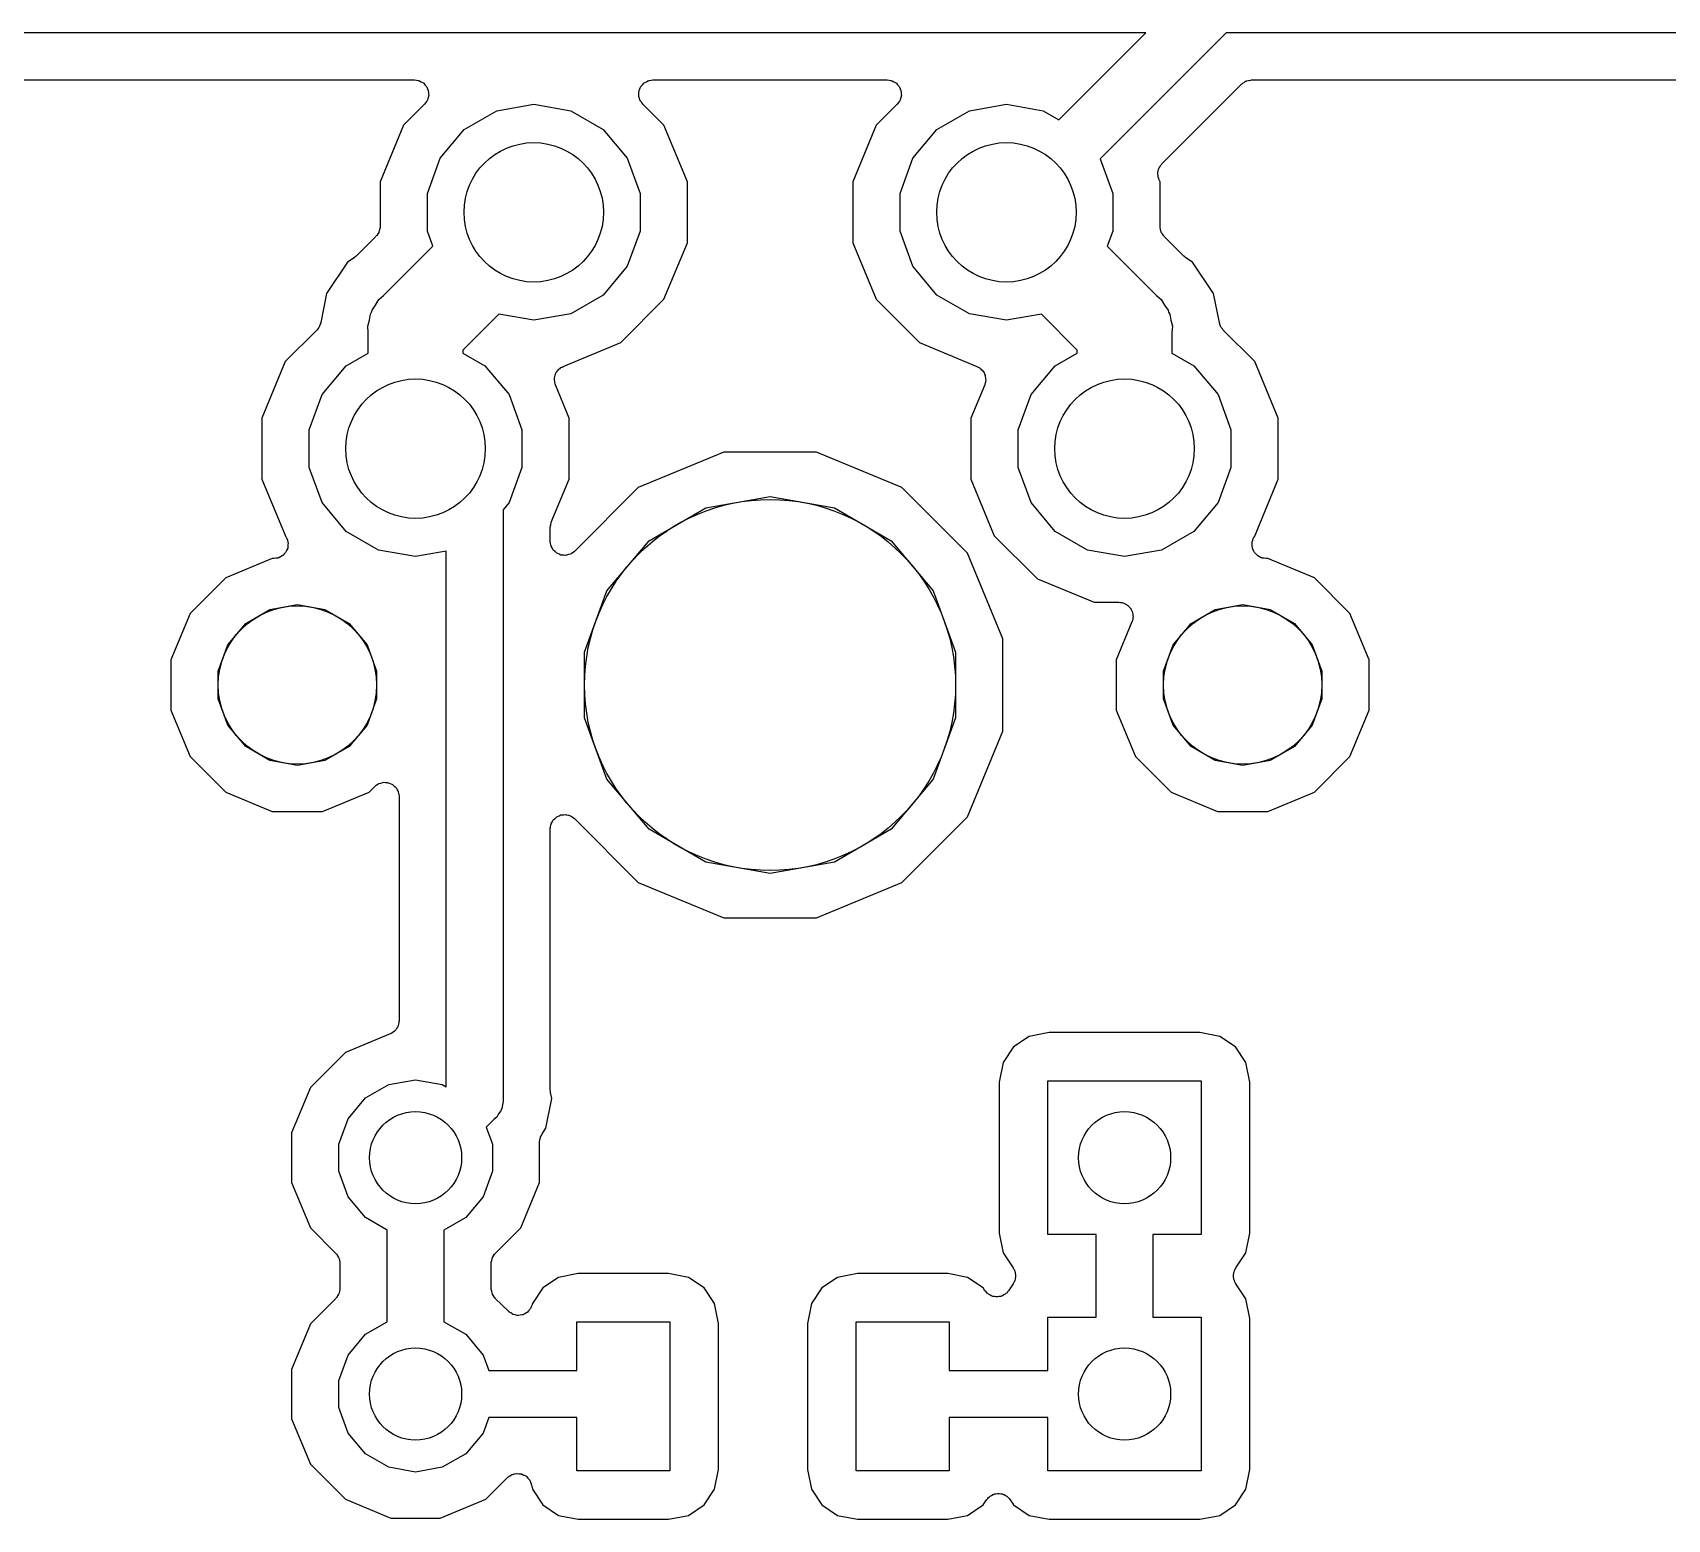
# Model space of a CAD drawing. Extents: x 24 to 196, y -189 to -31.
# Drawn here: x 159.71 to 177.28, y -75.97 to -59.99 of the extents above; entities that cross this region are included whole.
import ezdxf

# ---------------------------------------------------------------- set-up
doc = ezdxf.new("R2010")
doc.units = 0
doc.header["$MEASUREMENT"] = 0
doc.layers.add('BLACK', color=7, linetype='CONTINUOUS')

msp = doc.modelspace()

# ---------------------------------------------------------------- linework, layer by layer
at = {"layer": 'BLACK', "linetype": 'CONTINUOUS'}
for p, q in [((171.679, -59.9948), (152.912, -59.9948)), ((170.743, -60.9307), (171.679, -59.9948)), ((172.541, -59.9948), (171.187, -61.3495)), ((186.869, -59.9948), (172.541, -59.9948)), ((154.09, -60.5028), (163.82, -60.5028)), ((163.82, -60.5028), (163.839, -60.5063)), ((163.839, -60.5063), (163.859, -60.508)), ((163.859, -60.508), (163.865, -60.5108)), ((163.865, -60.5108), (163.872, -60.512)), ((163.872, -60.512), (163.889, -60.5219)), ((163.889, -60.5219), (163.907, -60.5304)), ((163.907, -60.5304), (163.912, -60.5351)), ((163.912, -60.5351), (163.918, -60.5385)), ((163.918, -60.5385), (163.93, -60.5537)), ((163.93, -60.5537), (163.944, -60.5678)), ((163.944, -60.5678), (163.947, -60.5739)), ((163.947, -60.5739), (163.952, -60.579)), ((163.952, -60.579), (163.958, -60.5977)), ((163.958, -60.5977), (163.967, -60.6158)), ((166.233, -60.6158), (166.242, -60.5977)), ((166.242, -60.5977), (166.248, -60.579)), ((166.248, -60.579), (166.253, -60.5739)), ((166.253, -60.5739), (166.256, -60.5678)), ((166.256, -60.5678), (166.27, -60.5537)), ((166.27, -60.5537), (166.282, -60.5385)), ((166.282, -60.5385), (166.288, -60.5351)), ((166.288, -60.5351), (166.293, -60.5304)), ((166.293, -60.5304), (166.311, -60.5219)), ((166.311, -60.5219), (166.328, -60.512)), ((166.328, -60.512), (166.335, -60.5108)), ((166.335, -60.5108), (166.341, -60.508)), ((166.341, -60.508), (166.361, -60.5063)), ((166.361, -60.5063), (166.38, -60.5028)), ((166.38, -60.5028), (168.9, -60.5028)), ((168.9, -60.5028), (168.919, -60.5063)), ((168.919, -60.5063), (168.939, -60.508)), ((168.939, -60.508), (168.945, -60.5108)), ((168.945, -60.5108), (168.952, -60.512)), ((168.952, -60.512), (168.969, -60.5219)), ((168.969, -60.5219), (168.987, -60.5304)), ((168.987, -60.5304), (168.992, -60.5351)), ((168.992, -60.5351), (168.998, -60.5385)), ((168.998, -60.5385), (169.01, -60.5537)), ((169.01, -60.5537), (169.024, -60.5678)), ((169.024, -60.5678), (169.027, -60.5739)), ((169.027, -60.5739), (169.032, -60.579)), ((169.032, -60.579), (169.038, -60.5977)), ((169.038, -60.5977), (169.047, -60.6158)), ((171.852, -61.4024), (172.707, -60.5474)), ((172.707, -60.5474), (172.713, -60.5436)), ((172.713, -60.5436), (172.717, -60.5385)), ((172.717, -60.5385), (172.734, -60.5285)), ((172.734, -60.5285), (172.751, -60.5171)), ((172.751, -60.5171), (172.757, -60.5153)), ((172.757, -60.5153), (172.763, -60.512)), ((172.763, -60.512), (172.782, -60.5085)), ((172.782, -60.5085), (172.802, -60.5034)), ((172.802, -60.5034), (172.808, -60.504)), ((172.808, -60.504), (172.815, -60.5028)), ((172.815, -60.5028), (182.87, -60.5028)), ((163.927, -60.763), (163.7, -60.99)), ((163.939, -60.7467), (163.927, -60.763)), ((163.952, -60.7314), (163.939, -60.7467)), ((163.954, -60.7251), (163.952, -60.7314)), ((163.958, -60.7196), (163.954, -60.7251)), ((163.963, -60.7004), (163.958, -60.7196)), ((163.97, -60.6817), (163.963, -60.7004)), ((163.967, -60.6158), (163.967, -60.6224)), ((163.967, -60.6224), (163.97, -60.6287)), ((163.97, -60.6287), (163.97, -60.6487)), ((163.97, -60.6487), (163.971, -60.6685)), ((163.971, -60.6685), (163.97, -60.675)), ((163.97, -60.675), (163.97, -60.6817)), ((164.703, -60.8346), (165.1, -60.7646)), ((165.1, -60.7646), (165.497, -60.8346)), ((166.229, -60.6685), (166.23, -60.6487)), ((166.23, -60.675), (166.229, -60.6685)), ((166.23, -60.6287), (166.233, -60.6224)), ((166.23, -60.6487), (166.23, -60.6287)), ((166.23, -60.6817), (166.23, -60.675)), ((166.237, -60.7004), (166.23, -60.6817)), ((166.233, -60.6224), (166.233, -60.6158)), ((166.242, -60.7196), (166.237, -60.7004)), ((166.246, -60.7251), (166.242, -60.7196)), ((166.248, -60.7314), (166.246, -60.7251)), ((166.261, -60.7467), (166.248, -60.7314)), ((166.273, -60.763), (166.261, -60.7467)), ((166.5, -60.99), (166.273, -60.763)), ((169.007, -60.763), (168.78, -60.99)), ((169.019, -60.7467), (169.007, -60.763)), ((169.032, -60.7314), (169.019, -60.7467)), ((169.034, -60.7251), (169.032, -60.7314)), ((169.038, -60.7196), (169.034, -60.7251)), ((169.043, -60.7004), (169.038, -60.7196)), ((169.05, -60.6817), (169.043, -60.7004)), ((169.047, -60.6158), (169.047, -60.6224)), ((169.047, -60.6224), (169.05, -60.6287)), ((169.05, -60.6287), (169.05, -60.6487)), ((169.05, -60.6487), (169.051, -60.6685)), ((169.051, -60.6685), (169.05, -60.675)), ((169.05, -60.675), (169.05, -60.6817)), ((169.783, -60.8346), (170.18, -60.7646)), ((170.18, -60.7646), (170.577, -60.8346)), ((164.354, -61.0361), (164.703, -60.8346)), ((165.497, -60.8346), (165.846, -61.0361)), ((169.434, -61.0361), (169.783, -60.8346)), ((170.577, -60.8346), (170.743, -60.9307)), ((163.7, -60.99), (163.449, -61.5968)), ((164.095, -61.3449), (164.354, -61.0361)), ((165.846, -61.0361), (166.105, -61.3449)), ((166.751, -61.5968), (166.5, -60.99)), ((168.78, -60.99), (168.529, -61.5968)), ((169.175, -61.3449), (169.434, -61.0361)), ((163.957, -61.7237), (164.095, -61.3449)), ((166.105, -61.3449), (166.243, -61.7237)), ((169.037, -61.7237), (169.175, -61.3449)), ((171.187, -61.3495), (171.323, -61.7237)), ((171.808, -61.4969), (171.813, -61.4808)), ((171.813, -61.4808), (171.815, -61.4643)), ((171.815, -61.4643), (171.819, -61.4554)), ((171.819, -61.4554), (171.822, -61.4457)), ((171.822, -61.4457), (171.831, -61.4321)), ((171.831, -61.4321), (171.839, -61.4174)), ((171.839, -61.4174), (171.847, -61.4106)), ((171.847, -61.4106), (171.852, -61.4024)), ((163.449, -61.5968), (163.449, -62.0762)), ((166.751, -62.2536), (166.751, -61.5968)), ((168.529, -61.5968), (168.529, -62.2536)), ((171.809, -61.5068), (171.808, -61.4969)), ((171.808, -61.5168), (171.809, -61.5068)), ((171.811, -61.533), (171.808, -61.5168)), ((171.813, -61.5496), (171.811, -61.533)), ((171.817, -61.5587), (171.813, -61.5496)), ((171.819, -61.5685), (171.817, -61.5587)), ((171.831, -61.5968), (171.819, -61.5685)), ((171.831, -62.0762), (171.831, -61.5968)), ((163.957, -62.1267), (163.957, -61.7237)), ((166.243, -61.7237), (166.243, -62.1267)), ((169.037, -62.1267), (169.037, -61.7237)), ((171.323, -61.7237), (171.323, -62.1267)), ((163.404, -62.184), (163.193, -62.3954)), ((163.408, -62.1785), (163.404, -62.184)), ((163.413, -62.1742), (163.408, -62.1785)), ((163.423, -62.1569), (163.413, -62.1742)), ((163.435, -62.1406), (163.423, -62.1569)), ((163.436, -62.1342), (163.435, -62.1406)), ((163.44, -62.1284), (163.436, -62.1342)), ((163.443, -62.1087), (163.44, -62.1284)), ((163.448, -62.0895), (163.443, -62.1087)), ((163.449, -62.0762), (163.448, -62.0828)), ((163.448, -62.0828), (163.448, -62.0895)), ((164.017, -62.2903), (163.957, -62.1267)), ((166.243, -62.1267), (166.105, -62.5055)), ((169.175, -62.5055), (169.037, -62.1267)), ((171.323, -62.1267), (171.263, -62.2903)), ((171.832, -62.0828), (171.831, -62.0762)), ((171.832, -62.0895), (171.832, -62.0828)), ((171.837, -62.1087), (171.832, -62.0895)), ((171.84, -62.1284), (171.837, -62.1087)), ((171.844, -62.1342), (171.84, -62.1284)), ((171.845, -62.1406), (171.844, -62.1342)), ((171.857, -62.1569), (171.845, -62.1406)), ((171.867, -62.1742), (171.857, -62.1569)), ((171.872, -62.1785), (171.867, -62.1742)), ((171.876, -62.184), (171.872, -62.1785)), ((172.087, -62.3954), (171.876, -62.184)), ((163.486, -62.8203), (164.017, -62.2903)), ((166.5, -62.8604), (166.751, -62.2536)), ((168.529, -62.2536), (168.78, -62.8604)), ((171.263, -62.2903), (171.794, -62.8203)), ((163.098, -62.4627), (162.873, -62.7988)), ((163.17, -62.4144), (163.098, -62.4627)), ((163.181, -62.404), (163.17, -62.4144)), ((163.193, -62.3954), (163.181, -62.404)), ((166.105, -62.5055), (165.846, -62.8143)), ((169.434, -62.8143), (169.175, -62.5055)), ((172.099, -62.404), (172.087, -62.3954)), ((172.11, -62.4144), (172.099, -62.404)), ((172.182, -62.4627), (172.11, -62.4144)), ((172.407, -62.7988), (172.182, -62.4627)), ((162.873, -62.7988), (162.811, -63.1099)), ((163.401, -62.922), (163.435, -62.8636)), ((163.435, -62.8636), (163.486, -62.8203)), ((165.846, -62.8143), (165.497, -63.0158)), ((166.035, -63.3249), (166.5, -62.8604)), ((168.78, -62.8604), (169.245, -63.3249)), ((169.783, -63.0158), (169.434, -62.8143)), ((171.794, -62.8203), (171.845, -62.8636)), ((171.845, -62.8636), (171.879, -62.922)), ((172.469, -63.1099), (172.407, -62.7988)), ((163.334, -63.0852), (163.345, -63.0188)), ((163.345, -63.0188), (163.357, -62.9991)), ((163.357, -62.9991), (163.362, -62.9772)), ((163.362, -62.9772), (163.401, -62.922)), ((164.724, -63.0195), (164.338, -63.4056)), ((165.1, -63.0858), (164.724, -63.0195)), ((165.497, -63.0158), (165.1, -63.0858)), ((170.18, -63.0858), (169.783, -63.0158)), ((170.556, -63.0195), (170.18, -63.0858)), ((170.942, -63.4056), (170.556, -63.0195)), ((171.879, -62.922), (171.918, -62.9772)), ((171.918, -62.9772), (171.923, -62.9991)), ((171.923, -62.9991), (171.935, -63.0188)), ((171.935, -63.0188), (171.946, -63.0852)), ((162.769, -63.1917), (162.43, -63.53)), ((162.778, -63.1785), (162.769, -63.1917)), ((162.779, -63.1767), (162.778, -63.1781)), ((162.778, -63.1781), (162.778, -63.1785)), ((162.791, -63.163), (162.779, -63.1767)), ((162.794, -63.1552), (162.791, -63.163)), ((162.799, -63.1484), (162.794, -63.1552)), ((162.802, -63.1372), (162.799, -63.1484)), ((162.805, -63.1323), (162.802, -63.1372)), ((162.806, -63.1242), (162.805, -63.1323)), ((162.81, -63.1137), (162.806, -63.1242)), ((162.811, -63.1099), (162.81, -63.1137)), ((163.316, -63.1502), (163.334, -63.0852)), ((163.322, -63.2174), (163.316, -63.1502)), ((163.322, -63.4387), (163.322, -63.2174)), ((171.946, -63.0852), (171.964, -63.1502)), ((171.964, -63.1502), (171.958, -63.2174)), ((171.958, -63.2174), (171.958, -63.4387)), ((172.47, -63.1137), (172.469, -63.1099)), ((172.474, -63.1242), (172.47, -63.1137)), ((172.475, -63.1322), (172.474, -63.1242)), ((172.478, -63.1372), (172.475, -63.1322)), ((172.481, -63.1484), (172.478, -63.1372)), ((172.486, -63.1552), (172.481, -63.1484)), ((172.489, -63.163), (172.486, -63.1552)), ((172.501, -63.1767), (172.489, -63.163)), ((172.502, -63.1781), (172.501, -63.1767)), ((172.502, -63.1785), (172.502, -63.1781)), ((172.511, -63.1917), (172.502, -63.1785)), ((172.85, -63.53), (172.511, -63.1917)), ((164.338, -63.4056), (164.338, -63.4387)), ((165.416, -63.5814), (166.035, -63.3249)), ((169.245, -63.3249), (169.864, -63.5814)), ((170.942, -63.4387), (170.942, -63.4056)), ((162.43, -63.53), (162.179, -64.1368)), ((162.825, -63.8849), (163.084, -63.5761)), ((163.084, -63.5761), (163.322, -63.4387)), ((164.338, -63.4387), (164.576, -63.5761)), ((164.576, -63.5761), (164.835, -63.8849)), ((165.383, -63.6027), (165.392, -63.5936)), ((165.392, -63.5936), (165.405, -63.5885)), ((165.405, -63.5885), (165.416, -63.5814)), ((169.864, -63.5814), (169.875, -63.5885)), ((169.875, -63.5885), (169.888, -63.5936)), ((169.888, -63.5936), (169.897, -63.6027)), ((170.445, -63.8849), (170.704, -63.5761)), ((170.704, -63.5761), (170.942, -63.4387)), ((171.958, -63.4387), (172.196, -63.5761)), ((172.196, -63.5761), (172.455, -63.8849)), ((173.101, -64.1368), (172.85, -63.53)), ((165.322, -63.7288), (165.324, -63.7156)), ((165.325, -63.7418), (165.322, -63.7288)), ((165.323, -63.7023), (165.327, -63.6896)), ((165.324, -63.7156), (165.323, -63.7023)), ((165.325, -63.7552), (165.325, -63.7418)), ((165.331, -63.7675), (165.325, -63.7552)), ((165.327, -63.6896), (165.329, -63.6764)), ((165.329, -63.6764), (165.335, -63.6645)), ((165.333, -63.7805), (165.331, -63.7675)), ((165.335, -63.6645), (165.339, -63.6518)), ((165.339, -63.6518), (165.347, -63.6412)), ((165.347, -63.6412), (165.353, -63.6294)), ((165.353, -63.6294), (165.363, -63.6204)), ((165.363, -63.6204), (165.371, -63.6098)), ((165.371, -63.6098), (165.383, -63.6027)), ((169.897, -63.6027), (169.909, -63.6098)), ((169.909, -63.6098), (169.917, -63.6204)), ((169.917, -63.6204), (169.927, -63.6294)), ((169.927, -63.6294), (169.933, -63.6412)), ((169.933, -63.6412), (169.941, -63.6518)), ((169.941, -63.6518), (169.945, -63.6645)), ((169.945, -63.6645), (169.951, -63.6764)), ((169.949, -63.7675), (169.947, -63.7805)), ((169.955, -63.7552), (169.949, -63.7675)), ((169.951, -63.6764), (169.953, -63.6896)), ((169.953, -63.6896), (169.957, -63.7023)), ((169.958, -63.7288), (169.955, -63.7418)), ((169.955, -63.7418), (169.955, -63.7552)), ((169.957, -63.7023), (169.956, -63.7156)), ((169.956, -63.7156), (169.958, -63.7288)), ((162.687, -64.2637), (162.825, -63.8849)), ((164.835, -63.8849), (164.973, -64.2637)), ((165.481, -64.1368), (165.333, -63.7805)), ((169.947, -63.7805), (169.799, -64.1368)), ((170.307, -64.2637), (170.445, -63.8849)), ((172.455, -63.8849), (172.593, -64.2637)), ((162.179, -64.1368), (162.179, -64.7936)), ((162.687, -64.6667), (162.687, -64.2637)), ((164.973, -64.2637), (164.973, -64.6667)), ((165.481, -64.7936), (165.481, -64.1368)), ((169.799, -64.1368), (169.799, -64.7936)), ((170.307, -64.6667), (170.307, -64.2637)), ((172.593, -64.2637), (172.593, -64.6667)), ((173.101, -64.7936), (173.101, -64.1368)), ((167.142, -64.5033), (166.223, -64.8842)), ((168.138, -64.5033), (167.142, -64.5033)), ((169.057, -64.8842), (168.138, -64.5033)), ((162.179, -64.7936), (162.435, -65.4112)), ((162.825, -65.0455), (162.687, -64.6667)), ((164.973, -64.6667), (164.835, -65.0455)), ((165.289, -65.2562), (165.481, -64.7936)), ((169.799, -64.7936), (170.05, -65.4004)), ((170.445, -65.0455), (170.307, -64.6667)), ((172.593, -64.6667), (172.455, -65.0455)), ((172.845, -65.4112), (173.101, -64.7936)), ((166.223, -64.8842), (165.538, -65.569)), ((166.948, -65.1026), (167.64, -64.9805)), ((167.64, -64.9805), (168.332, -65.1026)), ((169.761, -65.588), (169.057, -64.8842)), ((163.084, -65.3543), (162.825, -65.0455)), ((164.835, -65.0455), (164.77, -65.1234)), ((164.77, -65.1234), (164.77, -71.4369)), ((166.339, -65.4542), (166.948, -65.1026)), ((168.332, -65.1026), (168.941, -65.4542)), ((170.704, -65.3543), (170.445, -65.0455)), ((172.455, -65.0455), (172.196, -65.3543)), ((163.433, -65.5558), (163.084, -65.3543)), ((165.278, -65.3078), (165.283, -65.2852)), ((165.278, -65.3112), (165.278, -65.3078)), ((165.278, -65.3145), (165.278, -65.3112)), ((165.278, -65.4613), (165.278, -65.3145)), ((165.283, -65.2852), (165.287, -65.2624)), ((165.287, -65.2624), (165.289, -65.2595)), ((165.289, -65.2595), (165.289, -65.2562)), ((171.053, -65.5558), (170.704, -65.3543)), ((172.196, -65.3543), (171.847, -65.5558)), ((162.435, -65.4112), (162.44, -65.4177)), ((162.44, -65.4177), (162.443, -65.424)), ((162.443, -65.424), (162.446, -65.4295)), ((162.446, -65.4295), (162.452, -65.4487)), ((162.452, -65.4487), (162.458, -65.4674)), ((162.458, -65.5204), (162.456, -65.5267)), ((162.456, -65.5267), (162.456, -65.5333)), ((162.458, -65.4674), (162.458, -65.4741)), ((162.458, -65.4741), (162.46, -65.4806)), ((162.46, -65.4806), (162.458, -65.5004)), ((162.458, -65.5004), (162.458, -65.5204)), ((165.281, -65.4809), (165.278, -65.4613)), ((165.283, -65.5007), (165.281, -65.4809)), ((165.286, -65.5068), (165.283, -65.5007)), ((165.287, -65.5134), (165.286, -65.5068)), ((165.297, -65.5306), (165.287, -65.5134)), ((165.305, -65.5487), (165.297, -65.5306)), ((165.887, -65.9929), (166.339, -65.4542)), ((168.941, -65.4542), (169.393, -65.9929)), ((170.05, -65.4004), (170.515, -65.8649)), ((172.82, -65.4806), (172.822, -65.4741)), ((172.822, -65.5004), (172.82, -65.4806)), ((172.822, -65.4674), (172.828, -65.4487)), ((172.822, -65.4741), (172.822, -65.4674)), ((172.822, -65.5204), (172.822, -65.5004)), ((172.824, -65.5267), (172.822, -65.5204)), ((172.824, -65.5333), (172.824, -65.5267)), ((172.828, -65.4487), (172.834, -65.4295)), ((172.834, -65.4295), (172.837, -65.424)), ((172.837, -65.424), (172.84, -65.4177)), ((172.84, -65.4177), (172.845, -65.4112)), ((162.29, -65.6463), (161.79, -65.8532)), ((162.308, -65.6463), (162.29, -65.6463)), ((162.328, -65.6428), (162.308, -65.6463)), ((162.348, -65.6411), (162.328, -65.6428)), ((162.354, -65.6383), (162.348, -65.6411)), ((162.36, -65.6371), (162.354, -65.6383)), ((162.378, -65.6272), (162.36, -65.6371)), ((162.396, -65.6187), (162.378, -65.6272)), ((162.4, -65.614), (162.396, -65.6187)), ((162.406, -65.6106), (162.4, -65.614)), ((162.419, -65.5954), (162.406, -65.6106)), ((162.433, -65.5813), (162.419, -65.5954)), ((162.436, -65.5752), (162.433, -65.5813)), ((162.44, -65.5701), (162.436, -65.5752)), ((162.447, -65.5514), (162.44, -65.5701)), ((162.456, -65.5333), (162.447, -65.5514)), ((163.83, -65.6258), (163.433, -65.5558)), ((164.16, -65.5676), (163.83, -65.6258)), ((164.16, -71.3226), (164.16, -65.5676)), ((165.31, -65.5534), (165.305, -65.5487)), ((165.313, -65.5592), (165.31, -65.5534)), ((165.329, -65.572), (165.313, -65.5592)), ((165.343, -65.5861), (165.329, -65.572)), ((165.349, -65.5889), (165.343, -65.5861)), ((165.354, -65.5932), (165.349, -65.5889)), ((165.373, -65.6), (165.354, -65.5932)), ((165.391, -65.6085), (165.373, -65.6)), ((165.397, -65.609), (165.391, -65.6085)), ((165.404, -65.6113), (165.397, -65.609)), ((165.424, -65.6113), (165.404, -65.6113)), ((165.443, -65.6131), (165.424, -65.6113)), ((165.45, -65.6113), (165.443, -65.6131)), ((165.457, -65.6113), (165.45, -65.6113)), ((165.475, -65.6045), (165.457, -65.6113)), ((165.495, -65.5994), (165.475, -65.6045)), ((165.5, -65.5955), (165.495, -65.5994)), ((165.506, -65.5932), (165.5, -65.5955)), ((165.522, -65.5804), (165.506, -65.5932)), ((165.538, -65.569), (165.522, -65.5804)), ((170.142, -66.5075), (169.761, -65.588)), ((171.45, -65.6258), (171.053, -65.5558)), ((171.847, -65.5558), (171.45, -65.6258)), ((172.833, -65.5514), (172.824, -65.5333)), ((172.84, -65.5701), (172.833, -65.5514)), ((172.844, -65.5752), (172.84, -65.5701)), ((172.847, -65.5813), (172.844, -65.5752)), ((172.861, -65.5954), (172.847, -65.5813)), ((172.874, -65.6106), (172.861, -65.5954)), ((172.88, -65.614), (172.874, -65.6106)), ((172.884, -65.6187), (172.88, -65.614)), ((172.902, -65.6272), (172.884, -65.6187)), ((172.92, -65.6371), (172.902, -65.6272)), ((172.926, -65.6383), (172.92, -65.6371)), ((172.932, -65.6411), (172.926, -65.6383)), ((172.952, -65.6428), (172.932, -65.6411)), ((172.972, -65.6463), (172.952, -65.6428)), ((172.99, -65.6463), (172.972, -65.6463)), ((173.49, -65.8532), (172.99, -65.6463)), ((161.79, -65.8532), (161.408, -66.2354)), ((170.515, -65.8649), (171.122, -66.1162)), ((173.872, -66.2354), (173.49, -65.8532)), ((165.646, -66.6536), (165.887, -65.9929)), ((169.393, -65.9929), (169.634, -66.6536)), ((162.005, -66.3433), (162.264, -66.1933)), ((162.264, -66.1933), (162.56, -66.1412)), ((162.56, -66.1412), (162.856, -66.1933)), ((162.856, -66.1933), (163.115, -66.3433)), ((171.122, -66.1162), (171.389, -66.1162)), ((171.389, -66.1162), (171.406, -66.1191)), ((171.406, -66.1191), (171.422, -66.1198)), ((171.422, -66.1198), (171.432, -66.1236)), ((171.432, -66.1236), (171.441, -66.1254)), ((171.441, -66.1254), (171.456, -66.1337)), ((171.456, -66.1337), (171.471, -66.1401)), ((171.471, -66.1401), (171.479, -66.1468)), ((171.479, -66.1468), (171.487, -66.1519)), ((171.487, -66.1519), (171.498, -66.1646)), ((171.498, -66.1646), (171.51, -66.1758)), ((171.51, -66.1758), (171.515, -66.1847)), ((171.515, -66.1847), (171.521, -66.1924)), ((171.521, -66.1924), (171.527, -66.208)), ((171.527, -66.208), (171.535, -66.2228)), ((171.535, -66.2228), (171.536, -66.2327)), ((171.536, -66.2327), (171.539, -66.2421)), ((172.165, -66.3433), (172.424, -66.1933)), ((172.424, -66.1933), (172.72, -66.1412)), ((172.72, -66.1412), (173.016, -66.1933)), ((173.016, -66.1933), (173.275, -66.3433)), ((161.408, -66.2354), (161.201, -66.7349)), ((161.812, -66.5732), (162.005, -66.3433)), ((163.115, -66.3433), (163.308, -66.5732)), ((171.53, -66.3269), (171.361, -66.7349)), ((171.534, -66.3107), (171.53, -66.3269)), ((171.539, -66.2951), (171.534, -66.3107)), ((171.539, -66.2421), (171.539, -66.2588)), ((171.539, -66.2588), (171.542, -66.2752)), ((171.542, -66.2752), (171.539, -66.285)), ((171.539, -66.285), (171.539, -66.2951)), ((171.972, -66.5732), (172.165, -66.3433)), ((173.275, -66.3433), (173.468, -66.5732)), ((174.079, -66.7349), (173.872, -66.2354)), ((161.709, -66.8552), (161.812, -66.5732)), ((163.308, -66.5732), (163.411, -66.8552)), ((170.142, -67.5029), (170.142, -66.5075)), ((171.869, -66.8552), (171.972, -66.5732)), ((173.468, -66.5732), (173.571, -66.8552)), ((161.201, -66.7349), (161.201, -67.2755)), ((165.646, -67.3568), (165.646, -66.6536)), ((169.634, -66.6536), (169.634, -67.3568)), ((171.361, -66.7349), (171.361, -67.2755)), ((174.079, -67.2755), (174.079, -66.7349)), ((161.709, -67.1552), (161.709, -66.8552)), ((163.411, -66.8552), (163.411, -67.1552)), ((171.869, -67.1552), (171.869, -66.8552)), ((173.571, -66.8552), (173.571, -67.1552)), ((161.201, -67.2755), (161.408, -67.775)), ((161.812, -67.4372), (161.709, -67.1552)), ((163.411, -67.1552), (163.308, -67.4372)), ((171.361, -67.2755), (171.568, -67.775)), ((171.972, -67.4372), (171.869, -67.1552)), ((173.571, -67.1552), (173.468, -67.4372)), ((173.872, -67.775), (174.079, -67.2755)), ((162.005, -67.6671), (161.812, -67.4372)), ((163.308, -67.4372), (163.115, -67.6671)), ((165.887, -68.0175), (165.646, -67.3568)), ((169.634, -67.3568), (169.393, -68.0175)), ((172.165, -67.6671), (171.972, -67.4372)), ((173.468, -67.4372), (173.275, -67.6671)), ((169.761, -68.4224), (170.142, -67.5029)), ((161.408, -67.775), (161.79, -68.1572)), ((162.264, -67.8171), (162.005, -67.6671)), ((163.115, -67.6671), (162.856, -67.8171)), ((171.568, -67.775), (171.95, -68.1572)), ((172.424, -67.8171), (172.165, -67.6671)), ((173.275, -67.6671), (173.016, -67.8171)), ((173.49, -68.1572), (173.872, -67.775)), ((162.56, -67.8692), (162.264, -67.8171)), ((162.856, -67.8171), (162.56, -67.8692)), ((172.72, -67.8692), (172.424, -67.8171)), ((173.016, -67.8171), (172.72, -67.8692)), ((161.79, -68.1572), (162.29, -68.3641)), ((162.83, -68.3641), (163.33, -68.1572)), ((163.33, -68.1572), (163.392, -68.0949)), ((163.392, -68.0949), (163.408, -68.0835)), ((163.408, -68.0835), (163.424, -68.0707)), ((163.424, -68.0707), (163.43, -68.0684)), ((163.43, -68.0684), (163.435, -68.0646)), ((163.435, -68.0646), (163.455, -68.0594)), ((163.455, -68.0594), (163.473, -68.0526)), ((163.473, -68.0526), (163.48, -68.0526)), ((163.48, -68.0526), (163.487, -68.0509)), ((163.487, -68.0509), (163.506, -68.0526)), ((163.506, -68.0526), (163.526, -68.0526)), ((163.526, -68.0526), (163.533, -68.0549)), ((163.533, -68.0549), (163.539, -68.0555)), ((163.539, -68.0555), (163.557, -68.0639)), ((163.557, -68.0639), (163.576, -68.0707)), ((163.576, -68.0707), (163.581, -68.075)), ((163.581, -68.075), (163.587, -68.0779)), ((163.587, -68.0779), (163.601, -68.0919)), ((163.601, -68.0919), (163.617, -68.1047)), ((163.617, -68.1047), (163.62, -68.1105)), ((163.62, -68.1105), (163.625, -68.1153)), ((163.625, -68.1153), (163.633, -68.1333)), ((163.633, -68.1333), (163.643, -68.1506)), ((163.643, -68.1506), (163.644, -68.1572)), ((163.644, -68.1572), (163.647, -68.1633)), ((163.647, -68.1633), (163.649, -68.1831)), ((166.339, -68.5562), (165.887, -68.0175)), ((169.393, -68.0175), (168.941, -68.5562)), ((171.95, -68.1572), (172.45, -68.3641)), ((172.99, -68.3641), (173.49, -68.1572)), ((163.649, -68.1831), (163.652, -68.2027)), ((163.652, -68.2027), (163.652, -70.6136)), ((162.29, -68.3641), (162.83, -68.3641)), ((165.281, -68.5295), (165.283, -68.5097)), ((165.283, -68.5097), (165.286, -68.5036)), ((165.286, -68.5036), (165.287, -68.497)), ((165.287, -68.497), (165.297, -68.4798)), ((165.297, -68.4798), (165.305, -68.4617)), ((165.305, -68.4617), (165.31, -68.457)), ((165.31, -68.457), (165.313, -68.4512)), ((165.313, -68.4512), (165.329, -68.4384)), ((165.329, -68.4384), (165.343, -68.4243)), ((165.343, -68.4243), (165.349, -68.4215)), ((165.349, -68.4215), (165.354, -68.4172)), ((165.354, -68.4172), (165.373, -68.4104)), ((165.373, -68.4104), (165.391, -68.4019)), ((165.391, -68.4019), (165.397, -68.4014)), ((165.397, -68.4014), (165.404, -68.3991)), ((165.404, -68.3991), (165.424, -68.3991)), ((165.424, -68.3991), (165.443, -68.3973)), ((165.443, -68.3973), (165.45, -68.3991)), ((165.45, -68.3991), (165.457, -68.3991)), ((165.457, -68.3991), (165.475, -68.4059)), ((165.475, -68.4059), (165.495, -68.411)), ((165.495, -68.411), (165.5, -68.4149)), ((165.5, -68.4149), (165.506, -68.4172)), ((165.506, -68.4172), (165.522, -68.43)), ((165.522, -68.43), (165.538, -68.4414)), ((165.538, -68.4414), (166.223, -69.1262)), ((169.057, -69.1262), (169.761, -68.4224)), ((172.45, -68.3641), (172.99, -68.3641)), ((165.278, -68.5491), (165.281, -68.5295)), ((165.278, -71.3551), (165.278, -68.5491)), ((166.948, -68.9078), (166.339, -68.5562)), ((168.941, -68.5562), (168.332, -68.9078)), ((167.64, -69.0299), (166.948, -68.9078)), ((168.332, -68.9078), (167.64, -69.0299)), ((166.223, -69.1262), (167.142, -69.5071)), ((168.138, -69.5071), (169.057, -69.1262)), ((167.142, -69.5071), (168.138, -69.5071)), ((163.652, -70.6136), (163.65, -70.6235)), ((163.65, -70.6235), (163.651, -70.6335)), ((163.558, -70.7544), (163.075, -70.9547)), ((163.567, -70.7491), (163.558, -70.7544)), ((163.576, -70.7456), (163.567, -70.7491)), ((163.589, -70.7349), (163.576, -70.7456)), ((163.603, -70.726), (163.589, -70.7349)), ((163.609, -70.7181), (163.603, -70.726)), ((163.617, -70.7116), (163.609, -70.7181)), ((163.625, -70.6972), (163.617, -70.7116)), ((163.635, -70.684), (163.625, -70.6972)), ((163.638, -70.6745), (163.635, -70.684)), ((163.643, -70.6658), (163.638, -70.6745)), ((163.646, -70.6494), (163.643, -70.6658)), ((163.651, -70.6335), (163.646, -70.6494)), ((170.426, -70.7812), (170.258, -70.8935)), ((170.64, -70.7388), (170.426, -70.7812)), ((172.26, -70.7388), (170.64, -70.7388)), ((172.474, -70.7812), (172.26, -70.7388)), ((172.642, -70.8935), (172.474, -70.7812)), ((163.075, -70.9547), (162.7, -71.3298)), ((170.258, -70.8935), (170.146, -71.0615)), ((172.754, -71.0615), (172.642, -70.8935)), ((170.146, -71.0615), (170.104, -71.2747)), ((172.796, -71.2747), (172.754, -71.0615)), ((163.291, -71.4431), (163.543, -71.2975)), ((163.543, -71.2975), (163.83, -71.247)), ((163.83, -71.247), (164.117, -71.2975)), ((164.117, -71.2975), (164.16, -71.3226)), ((170.104, -71.2747), (170.104, -72.8957)), ((170.624, -72.9107), (170.624, -71.2597)), ((170.624, -71.2597), (172.275, -71.2597)), ((172.275, -71.2597), (172.275, -72.9107)), ((172.796, -72.8957), (172.796, -71.2747)), ((162.7, -71.3298), (162.496, -71.8199)), ((163.104, -71.6661), (163.291, -71.4431)), ((164.773, -71.4772), (164.763, -71.5162)), ((164.77, -71.4369), (164.773, -71.4772)), ((165.231, -71.7673), (165.294, -71.4502)), ((165.28, -71.3699), (165.278, -71.3551)), ((165.281, -71.3849), (165.28, -71.3699)), ((165.294, -71.4502), (165.281, -71.3849)), ((163.004, -71.9396), (163.104, -71.6661)), ((164.671, -71.6751), (164.589, -71.7572)), ((164.702, -71.6491), (164.671, -71.6751)), ((164.722, -71.6141), (164.702, -71.6491)), ((164.746, -71.581), (164.722, -71.6141)), ((164.749, -71.5678), (164.746, -71.581)), ((164.756, -71.5561), (164.749, -71.5678)), ((164.763, -71.5162), (164.756, -71.5561)), ((162.496, -71.8199), (162.496, -72.3504)), ((164.589, -71.7572), (164.655, -71.9396)), ((165.173, -71.8619), (165.182, -71.8461)), ((165.182, -71.8461), (165.189, -71.8294)), ((165.189, -71.8294), (165.231, -71.7673)), ((163.004, -72.2308), (163.004, -71.9396)), ((164.655, -71.9396), (164.655, -72.2308)), ((165.163, -71.9141), (165.167, -71.8961)), ((165.163, -72.3504), (165.163, -71.9141)), ((165.167, -71.8961), (165.168, -71.8778)), ((165.168, -71.8778), (165.171, -71.8702)), ((165.171, -71.8702), (165.173, -71.8619)), ((162.496, -72.3504), (162.7, -72.8406)), ((163.104, -72.5043), (163.004, -72.2308)), ((164.655, -72.2308), (164.556, -72.5043)), ((164.96, -72.8406), (165.163, -72.3504)), ((163.291, -72.7273), (163.104, -72.5043)), ((164.556, -72.5043), (164.369, -72.7273)), ((163.525, -72.8624), (163.291, -72.7273)), ((164.369, -72.7273), (164.135, -72.8624)), ((162.7, -72.8406), (162.973, -73.1136)), ((163.525, -73.848), (163.525, -72.8624)), ((164.135, -72.8624), (164.135, -73.848)), ((164.687, -73.1136), (164.96, -72.8406)), ((170.104, -72.8957), (170.146, -73.1089)), ((172.754, -73.1089), (172.796, -72.8957)), ((171.145, -72.9107), (170.624, -72.9107)), ((171.145, -73.7997), (171.145, -72.9107)), ((172.275, -72.9107), (171.755, -72.9107)), ((171.755, -72.9107), (171.755, -73.7997)), ((162.973, -73.1136), (162.976, -73.1191)), ((162.976, -73.1191), (162.982, -73.1234)), ((162.982, -73.1234), (162.992, -73.1407)), ((162.992, -73.1407), (163.003, -73.157)), ((163.003, -73.157), (163.005, -73.1634)), ((163.005, -73.1634), (163.008, -73.1693)), ((163.008, -73.1693), (163.011, -73.1889)), ((163.011, -73.1889), (163.017, -73.2081)), ((163.017, -73.2081), (163.016, -73.2148)), ((163.016, -73.2148), (163.017, -73.2214)), ((163.017, -73.2214), (163.017, -73.489)), ((164.643, -73.2081), (164.649, -73.1889)), ((164.644, -73.2148), (164.643, -73.2081)), ((164.643, -73.2214), (164.644, -73.2148)), ((164.643, -73.489), (164.643, -73.2214)), ((164.649, -73.1889), (164.652, -73.1693)), ((164.652, -73.1693), (164.655, -73.1634)), ((164.655, -73.1634), (164.657, -73.157)), ((164.657, -73.157), (164.668, -73.1407)), ((164.668, -73.1407), (164.678, -73.1234)), ((164.678, -73.1234), (164.684, -73.1191)), ((164.684, -73.1191), (164.687, -73.1136)), ((170.146, -73.1089), (170.254, -73.2705)), ((172.646, -73.2705), (172.754, -73.1089)), ((165.366, -73.3721), (165.198, -73.4844)), ((165.579, -73.3297), (165.366, -73.3721)), ((166.549, -73.3297), (165.579, -73.3297)), ((166.762, -73.3721), (166.549, -73.3297)), ((166.93, -73.4844), (166.762, -73.3721)), ((168.366, -73.3721), (168.198, -73.4844)), ((168.579, -73.3297), (168.366, -73.3721)), ((169.549, -73.3297), (168.579, -73.3297)), ((169.762, -73.3721), (169.549, -73.3297)), ((169.93, -73.4844), (169.762, -73.3721)), ((170.254, -73.2705), (170.258, -73.2797)), ((170.258, -73.4307), (170.254, -73.4399)), ((170.258, -73.2797), (170.264, -73.2878)), ((170.264, -73.4226), (170.258, -73.4307)), ((170.264, -73.2878), (170.269, -73.3038)), ((170.269, -73.4066), (170.264, -73.4226)), ((170.269, -73.3038), (170.275, -73.319)), ((170.275, -73.3914), (170.269, -73.4066)), ((170.275, -73.319), (170.276, -73.329)), ((170.276, -73.3814), (170.275, -73.3914)), ((170.276, -73.329), (170.279, -73.3386)), ((170.279, -73.3718), (170.276, -73.3814)), ((170.279, -73.3386), (170.278, -73.3552)), ((170.278, -73.3552), (170.279, -73.3718)), ((172.621, -73.3386), (172.624, -73.329)), ((172.622, -73.3552), (172.621, -73.3386)), ((172.621, -73.3718), (172.622, -73.3552)), ((172.624, -73.3814), (172.621, -73.3718)), ((172.624, -73.329), (172.625, -73.319)), ((172.625, -73.3914), (172.624, -73.3814)), ((172.625, -73.319), (172.631, -73.3038)), ((172.631, -73.4066), (172.625, -73.3914)), ((172.631, -73.3038), (172.636, -73.2878)), ((172.636, -73.4226), (172.631, -73.4066)), ((172.636, -73.2878), (172.642, -73.2797)), ((172.642, -73.4307), (172.636, -73.4226)), ((172.642, -73.2797), (172.646, -73.2705)), ((172.646, -73.4399), (172.642, -73.4307)), ((162.973, -73.5968), (162.7, -73.8698)), ((162.976, -73.5913), (162.973, -73.5968)), ((162.982, -73.587), (162.976, -73.5913)), ((162.992, -73.5697), (162.982, -73.587)), ((163.003, -73.5534), (162.992, -73.5697)), ((163.005, -73.5469), (163.003, -73.5534)), ((163.008, -73.5411), (163.005, -73.5469)), ((163.011, -73.5215), (163.008, -73.5411)), ((163.017, -73.5023), (163.011, -73.5215)), ((163.017, -73.489), (163.016, -73.4956)), ((163.016, -73.4956), (163.017, -73.5023)), ((164.644, -73.4956), (164.643, -73.489)), ((164.643, -73.5023), (164.644, -73.4956)), ((164.649, -73.5215), (164.643, -73.5023)), ((164.652, -73.5411), (164.649, -73.5215)), ((164.655, -73.5469), (164.652, -73.5411)), ((164.657, -73.5534), (164.655, -73.5469)), ((164.668, -73.5697), (164.657, -73.5534)), ((164.678, -73.587), (164.668, -73.5697)), ((164.684, -73.5913), (164.678, -73.587)), ((164.687, -73.5968), (164.684, -73.5913)), ((164.827, -73.7362), (164.687, -73.5968)), ((165.198, -73.4844), (165.085, -73.6524)), ((167.042, -73.6524), (166.93, -73.4844)), ((168.198, -73.4844), (168.085, -73.6524)), ((169.95, -73.5149), (169.93, -73.4844)), ((169.962, -73.5269), (169.95, -73.5149)), ((169.972, -73.5403), (169.962, -73.5269)), ((169.98, -73.5458), (169.972, -73.5403)), ((169.987, -73.5531), (169.98, -73.5458)), ((170.002, -73.5604), (169.987, -73.5531)), ((170.016, -73.5697), (170.002, -73.5604)), ((170.026, -73.5721), (170.016, -73.5697)), ((170.034, -73.5765), (170.026, -73.5721)), ((170.051, -73.5783), (170.034, -73.5765)), ((170.067, -73.5823), (170.051, -73.5783)), ((170.077, -73.5812), (170.067, -73.5823)), ((170.087, -73.5823), (170.077, -73.5812)), ((170.103, -73.5783), (170.087, -73.5823)), ((170.12, -73.5765), (170.103, -73.5783)), ((170.129, -73.5721), (170.12, -73.5765)), ((170.139, -73.5697), (170.129, -73.5721)), ((170.152, -73.5604), (170.139, -73.5697)), ((170.167, -73.5531), (170.152, -73.5604)), ((170.174, -73.5458), (170.167, -73.5531)), ((170.183, -73.5403), (170.174, -73.5458)), ((170.192, -73.5269), (170.183, -73.5403)), ((170.204, -73.5149), (170.192, -73.5269)), ((170.254, -73.4399), (170.204, -73.5149)), ((172.754, -73.6015), (172.646, -73.4399)), ((172.796, -73.8147), (172.754, -73.6015)), ((164.831, -73.7391), (164.827, -73.7362)), ((164.834, -73.743), (164.831, -73.7391)), ((164.853, -73.7542), (164.834, -73.743)), ((164.87, -73.7666), (164.853, -73.7542)), ((164.875, -73.7679), (164.87, -73.7666)), ((164.879, -73.7705), (164.875, -73.7679)), ((164.901, -73.7747), (164.879, -73.7705)), ((164.921, -73.7803), (164.901, -73.7747)), ((164.926, -73.7798), (164.921, -73.7803)), ((164.931, -73.7808), (164.926, -73.7798)), ((164.953, -73.7776), (164.931, -73.7808)), ((164.974, -73.7757), (164.953, -73.7776)), ((164.979, -73.7735), (164.974, -73.7757)), ((164.984, -73.7728), (164.979, -73.7735)), ((165.003, -73.7624), (164.984, -73.7728)), ((165.022, -73.7533), (165.003, -73.7624)), ((165.026, -73.7497), (165.022, -73.7533)), ((165.03, -73.7473), (165.026, -73.7497)), ((165.044, -73.7311), (165.03, -73.7473)), ((165.059, -73.7159), (165.044, -73.7311)), ((165.062, -73.7113), (165.059, -73.7159)), ((165.065, -73.7075), (165.062, -73.7113)), ((165.073, -73.6874), (165.065, -73.7075)), ((165.082, -73.6679), (165.073, -73.6874)), ((165.084, -73.6582), (165.082, -73.6629)), ((165.082, -73.6629), (165.082, -73.6679)), ((165.085, -73.6524), (165.084, -73.6582)), ((167.085, -73.8656), (167.042, -73.6524)), ((168.085, -73.6524), (168.043, -73.8656)), ((162.7, -73.8698), (162.496, -74.3599)), ((163.291, -73.9831), (163.525, -73.848)), ((164.135, -73.848), (164.369, -73.9831)), ((165.564, -74.3712), (165.564, -73.8506)), ((165.564, -73.8506), (166.564, -73.8506)), ((166.564, -73.8506), (166.564, -75.4506)), ((167.085, -75.4356), (167.085, -73.8656)), ((168.043, -73.8656), (168.043, -75.4356)), ((168.564, -75.4506), (168.564, -73.8506)), ((168.564, -73.8506), (169.564, -73.8506)), ((169.564, -73.8506), (169.564, -74.3712)), ((170.624, -74.3712), (170.624, -73.7997)), ((170.624, -73.7997), (171.145, -73.7997)), ((171.755, -73.7997), (172.275, -73.7997)), ((172.275, -73.7997), (172.275, -75.4507)), ((172.796, -75.4357), (172.796, -73.8147)), ((163.104, -74.2061), (163.291, -73.9831)), ((164.369, -73.9831), (164.556, -74.2061)), ((163.004, -74.4796), (163.104, -74.2061)), ((164.556, -74.2061), (164.616, -74.3712)), ((162.496, -74.3599), (162.496, -74.8905)), ((163.004, -74.7708), (163.004, -74.4796)), ((164.616, -74.3712), (165.564, -74.3712)), ((169.564, -74.3712), (170.624, -74.3712)), ((163.104, -75.0443), (163.004, -74.7708)), ((162.496, -74.8905), (162.7, -75.3806)), ((164.616, -74.8792), (164.556, -75.0443)), ((165.564, -74.8792), (164.616, -74.8792)), ((165.564, -75.4506), (165.564, -74.8792)), ((170.624, -74.8792), (169.564, -74.8792)), ((169.564, -74.8792), (169.564, -75.4506)), ((170.624, -75.4507), (170.624, -74.8792)), ((163.291, -75.2673), (163.104, -75.0443)), ((164.556, -75.0443), (164.369, -75.2673)), ((163.543, -75.4129), (163.291, -75.2673)), ((164.369, -75.2673), (164.117, -75.4129)), ((162.7, -75.3806), (163.075, -75.7557)), ((163.83, -75.4634), (163.543, -75.4129)), ((164.117, -75.4129), (163.83, -75.4634)), ((164.585, -75.7557), (164.818, -75.5226)), ((164.818, -75.5226), (164.823, -75.5197)), ((164.823, -75.5197), (164.826, -75.5158)), ((164.826, -75.5158), (164.844, -75.5046)), ((164.844, -75.5046), (164.862, -75.4922)), ((164.862, -75.4922), (164.867, -75.4909)), ((164.867, -75.4909), (164.871, -75.4883)), ((164.871, -75.4883), (164.892, -75.4841)), ((164.892, -75.4841), (164.913, -75.4785)), ((164.913, -75.4785), (164.918, -75.479)), ((164.918, -75.479), (164.923, -75.478)), ((164.923, -75.478), (164.944, -75.4813)), ((164.944, -75.4813), (164.966, -75.4832)), ((164.966, -75.4832), (164.97, -75.4853)), ((164.97, -75.4853), (164.975, -75.486)), ((164.975, -75.486), (164.994, -75.4964)), ((164.994, -75.4964), (165.014, -75.5055)), ((165.014, -75.5055), (165.017, -75.5091)), ((165.017, -75.5091), (165.022, -75.5115)), ((165.022, -75.5115), (165.036, -75.5277)), ((165.036, -75.5277), (165.051, -75.5429)), ((165.051, -75.5429), (165.053, -75.5475)), ((166.564, -75.4506), (165.564, -75.4506)), ((167.042, -75.6488), (167.085, -75.4356)), ((168.043, -75.4356), (168.085, -75.6488)), ((169.564, -75.4506), (168.564, -75.4506)), ((172.275, -75.4507), (170.624, -75.4507)), ((172.754, -75.6489), (172.796, -75.4357)), ((165.053, -75.5475), (165.057, -75.5513)), ((165.057, -75.5513), (165.064, -75.5714)), ((165.064, -75.5714), (165.073, -75.5909)), ((165.073, -75.5909), (165.074, -75.5959)), ((165.074, -75.5959), (165.076, -75.6006)), ((165.076, -75.6006), (165.085, -75.6488)), ((165.085, -75.6488), (165.198, -75.8168)), ((166.93, -75.8168), (167.042, -75.6488)), ((168.085, -75.6488), (168.198, -75.8168)), ((170.004, -75.7227), (170.019, -75.7154)), ((170.019, -75.7154), (170.033, -75.7061)), ((170.033, -75.7061), (170.042, -75.7037)), ((170.042, -75.7037), (170.051, -75.6993)), ((170.051, -75.6993), (170.068, -75.6975)), ((170.068, -75.6975), (170.084, -75.6935)), ((170.084, -75.6935), (170.094, -75.6946)), ((170.094, -75.6946), (170.104, -75.6935)), ((170.104, -75.6935), (170.12, -75.6975)), ((170.12, -75.6975), (170.137, -75.6993)), ((170.137, -75.6993), (170.146, -75.7037)), ((170.146, -75.7037), (170.155, -75.7061)), ((170.155, -75.7061), (170.169, -75.7154)), ((170.169, -75.7154), (170.184, -75.7227)), ((172.642, -75.8169), (172.754, -75.6489)), ((163.075, -75.7557), (163.565, -75.9587)), ((164.095, -75.9587), (164.585, -75.7557)), ((165.198, -75.8168), (165.366, -75.9291)), ((166.762, -75.9291), (166.93, -75.8168)), ((168.198, -75.8168), (168.366, -75.9291)), ((169.762, -75.9291), (169.93, -75.8168)), ((169.93, -75.8168), (169.967, -75.7609)), ((169.967, -75.7609), (169.979, -75.7489)), ((169.979, -75.7489), (169.989, -75.7355)), ((169.989, -75.7355), (169.997, -75.73)), ((169.997, -75.73), (170.004, -75.7227)), ((170.184, -75.7227), (170.191, -75.73)), ((170.191, -75.73), (170.2, -75.7355)), ((170.2, -75.7355), (170.209, -75.7489)), ((170.209, -75.7489), (170.221, -75.7609)), ((170.221, -75.7609), (170.258, -75.8169)), ((170.258, -75.8169), (170.426, -75.9292)), ((172.474, -75.9292), (172.642, -75.8169)), ((163.565, -75.9587), (164.095, -75.9587)), ((165.366, -75.9291), (165.579, -75.9715)), ((165.579, -75.9715), (166.549, -75.9715)), ((166.549, -75.9715), (166.762, -75.9291)), ((168.366, -75.9291), (168.579, -75.9715)), ((168.579, -75.9715), (169.549, -75.9715)), ((169.549, -75.9715), (169.762, -75.9291)), ((170.426, -75.9292), (170.64, -75.9716)), ((170.64, -75.9716), (172.26, -75.9716)), ((172.26, -75.9716), (172.474, -75.9292))]:
    msp.add_line(p, q, dxfattribs=at)
at = {"layer": 'BLACK'}
for centre, radius in [((165.1, -61.9252), 0.7493), ((170.18, -61.9252), 0.7493), ((163.83, -64.4652), 0.7493), ((171.45, -64.4652), 0.7493), ((167.64, -67.0052), 1.9939), ((162.56, -67.0052), 0.8509), ((172.72, -67.0052), 0.8509), ((163.83, -72.0852), 0.4953), ((171.45, -72.0852), 0.4953), ((163.83, -74.6252), 0.4953), ((171.45, -74.6252), 0.4953)]:
    msp.add_circle(centre, radius, dxfattribs=at)

doc.saveas('drawing.dxf')
